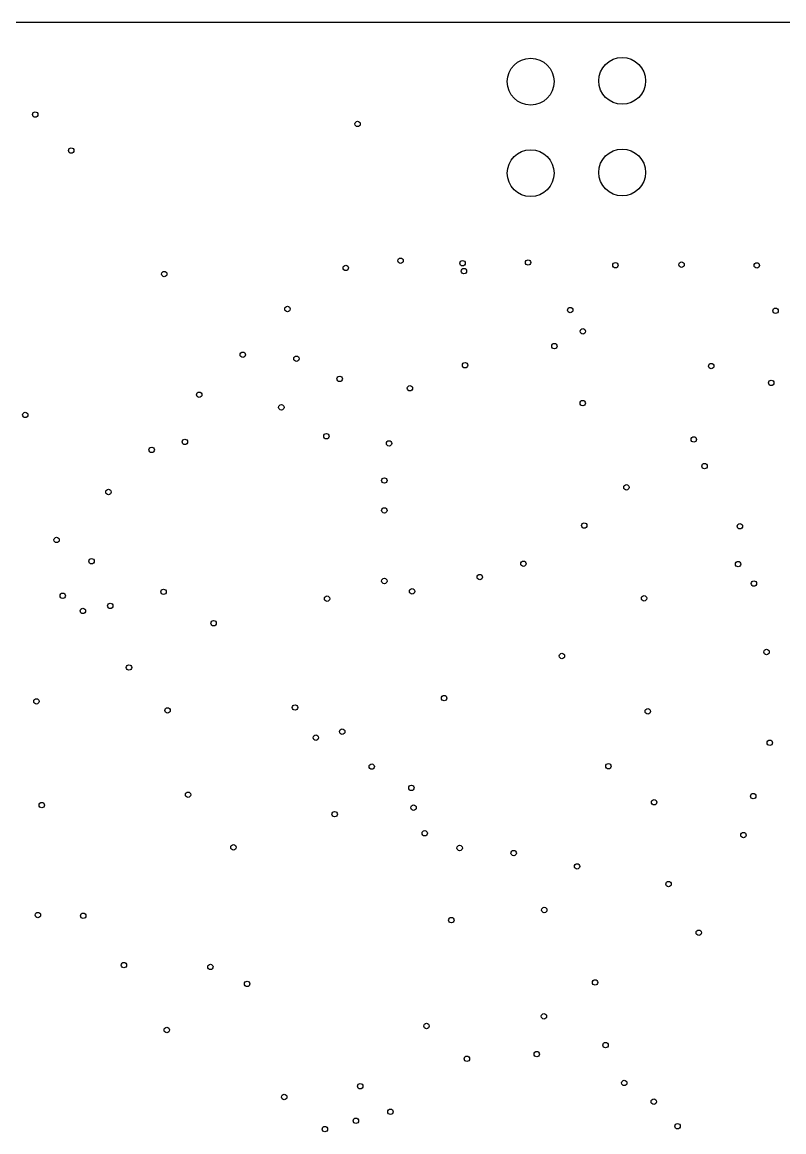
# Model space of a CAD drawing. Extents: x 114.9 to 199.6, y -137.1 to -76.7.
# Drawn here: x 157.38 to 178.52, y -107.45 to -76.65 of the extents above; entities that cross this region are included whole.
import ezdxf

# ---------------------------------------------------------------- set-up
doc = ezdxf.new("R2010")
doc.units = 0
doc.layers.add('BLACK', color=7, linetype='CONTINUOUS')

msp = doc.modelspace()

# ---------------------------------------------------------------- linework, layer by layer
at = {"layer": 'BLACK', "linetype": 'CONTINUOUS'}
msp.add_line((115.67417, -76.6505), (198.78583, -76.6505), dxfattribs=at)
at = {"layer": 'BLACK'}
for centre, radius in [((171.493, -78.3), 0.65), ((174.033, -78.28), 0.65), ((157.736, -79.2135), 0.075), ((166.68733, -79.474572), 0.075), ((158.736, -80.2135), 0.075), ((171.493, -80.84), 0.65), ((174.033, -80.82), 0.65), ((166.36, -83.47), 0.075), ((167.88, -83.27), 0.075), ((169.6, -83.34), 0.075), ((171.42, -83.32), 0.075), ((173.844307, -83.394084), 0.075), ((175.68, -83.38), 0.075), ((177.77, -83.4), 0.075), ((161.32, -83.64), 0.075), ((169.64, -83.56), 0.075), ((164.74, -84.61), 0.075), ((172.59, -84.64), 0.075), ((178.29, -84.66), 0.075), ((172.94, -85.23), 0.075), ((172.15, -85.64), 0.075), ((163.5, -85.88), 0.075), ((164.99, -85.99), 0.075), ((169.67, -86.17), 0.075), ((176.504321, -86.194284), 0.075), ((166.19, -86.55), 0.075), ((168.14, -86.81), 0.075), ((178.17, -86.66), 0.075), ((162.29, -86.99), 0.075), ((172.936808, -87.223374), 0.075), ((164.57, -87.34), 0.075), ((157.46, -87.55), 0.075), ((165.82, -88.14), 0.075), ((161.891239, -88.298202), 0.075), ((167.56, -88.34), 0.075), ((176.02, -88.23), 0.075), ((160.97, -88.52), 0.075), ((176.32, -88.97), 0.075), ((167.43, -89.37), 0.075), ((174.15, -89.56), 0.075), ((159.77, -89.69), 0.075), ((167.43, -90.2), 0.075), ((172.98, -90.62), 0.075), ((177.3, -90.64), 0.075), ((158.33, -91.02), 0.075), ((159.3, -91.61), 0.075), ((171.29, -91.68), 0.075), ((177.25, -91.69), 0.075), ((170.08, -92.05), 0.075), ((161.3, -92.46), 0.075), ((167.43, -92.16), 0.075), ((168.200058, -92.446771), 0.075), ((177.69, -92.23), 0.075), ((158.5, -92.57), 0.075), ((165.84, -92.65), 0.075), ((174.64, -92.64), 0.075), ((159.06, -92.99), 0.075), ((159.82, -92.85), 0.075), ((162.69, -93.33), 0.075), ((172.36, -94.24), 0.075), ((178.04, -94.13), 0.075), ((160.34, -94.56), 0.075), ((157.77, -95.5), 0.075), ((169.09, -95.41), 0.075), ((161.41, -95.75), 0.075), ((164.95, -95.67), 0.075), ((174.743433, -95.776258), 0.075), ((166.26, -96.34), 0.075), ((165.527358, -96.508056), 0.075), ((178.13, -96.65), 0.075), ((167.08, -97.31), 0.075), ((173.65, -97.3), 0.075), ((168.18, -97.9), 0.075), ((161.98, -98.09), 0.075), ((174.92, -98.3), 0.075), ((177.67, -98.13), 0.075), ((157.92, -98.38), 0.075), ((168.24, -98.45), 0.075), ((166.05, -98.63), 0.075), ((168.55, -99.16), 0.075), ((177.4, -99.21), 0.075), ((163.24, -99.55), 0.075), ((169.52, -99.57), 0.075), ((171.02, -99.71), 0.075), ((172.78, -100.08), 0.075), ((175.32, -100.57), 0.075), ((171.87, -101.29), 0.075), ((157.81, -101.43), 0.075), ((159.07, -101.45), 0.075), ((169.29, -101.57), 0.075), ((176.16, -101.92), 0.075), ((160.2, -102.82), 0.075), ((162.6, -102.87), 0.075), ((163.62, -103.34), 0.075), ((173.28, -103.3), 0.075), ((171.86, -104.24), 0.075), ((161.39, -104.62), 0.075), ((168.6, -104.51), 0.075), ((173.57, -105.04), 0.075), ((171.66, -105.29), 0.075), ((169.72, -105.42), 0.075), ((166.76, -106.18), 0.075), ((174.09, -106.09), 0.075), ((164.65, -106.48), 0.075), ((174.91, -106.61), 0.075), ((167.6, -106.89), 0.075), ((166.64, -107.14), 0.075), ((165.778913, -107.370675), 0.075), ((175.57, -107.29), 0.075)]:
    msp.add_circle(centre, radius, dxfattribs=at)
at = {"layer": 'WHITE'}
for centre, radius in [((171.493, -78.3), 0.65), ((174.033, -78.28), 0.65), ((157.736, -79.2135), 0.075), ((166.68733, -79.474572), 0.075), ((158.736, -80.2135), 0.075), ((171.493, -80.84), 0.65), ((174.033, -80.82), 0.65), ((166.36, -83.47), 0.075), ((167.88, -83.27), 0.075), ((169.6, -83.34), 0.075), ((171.42, -83.32), 0.075), ((173.844307, -83.394084), 0.075), ((175.68, -83.38), 0.075), ((177.77, -83.4), 0.075), ((161.32, -83.64), 0.075), ((169.64, -83.56), 0.075), ((164.74, -84.61), 0.075), ((172.59, -84.64), 0.075), ((178.29, -84.66), 0.075), ((172.94, -85.23), 0.075), ((172.15, -85.64), 0.075), ((163.5, -85.88), 0.075), ((164.99, -85.99), 0.075), ((169.67, -86.17), 0.075), ((176.504321, -86.194284), 0.075), ((166.19, -86.55), 0.075), ((168.14, -86.81), 0.075), ((178.17, -86.66), 0.075), ((162.29, -86.99), 0.075), ((172.936808, -87.223374), 0.075), ((164.57, -87.34), 0.075), ((157.46, -87.55), 0.075), ((165.82, -88.14), 0.075), ((161.891239, -88.298202), 0.075), ((167.56, -88.34), 0.075), ((176.02, -88.23), 0.075), ((160.97, -88.52), 0.075), ((176.32, -88.97), 0.075), ((167.43, -89.37), 0.075), ((174.15, -89.56), 0.075), ((159.77, -89.69), 0.075), ((167.43, -90.2), 0.075), ((172.98, -90.62), 0.075), ((177.3, -90.64), 0.075), ((158.33, -91.02), 0.075), ((159.3, -91.61), 0.075), ((171.29, -91.68), 0.075), ((177.25, -91.69), 0.075), ((170.08, -92.05), 0.075), ((161.3, -92.46), 0.075), ((167.43, -92.16), 0.075), ((168.200058, -92.446771), 0.075), ((177.69, -92.23), 0.075), ((158.5, -92.57), 0.075), ((165.84, -92.65), 0.075), ((174.64, -92.64), 0.075), ((159.06, -92.99), 0.075), ((159.82, -92.85), 0.075), ((162.69, -93.33), 0.075), ((172.36, -94.24), 0.075), ((178.04, -94.13), 0.075), ((160.34, -94.56), 0.075), ((157.77, -95.5), 0.075), ((169.09, -95.41), 0.075), ((161.41, -95.75), 0.075), ((164.95, -95.67), 0.075), ((174.743433, -95.776258), 0.075), ((166.26, -96.34), 0.075), ((165.527358, -96.508056), 0.075), ((178.13, -96.65), 0.075), ((167.08, -97.31), 0.075), ((173.65, -97.3), 0.075), ((168.18, -97.9), 0.075), ((161.98, -98.09), 0.075), ((174.92, -98.3), 0.075), ((177.67, -98.13), 0.075), ((157.92, -98.38), 0.075), ((168.24, -98.45), 0.075), ((166.05, -98.63), 0.075), ((168.55, -99.16), 0.075), ((177.4, -99.21), 0.075), ((163.24, -99.55), 0.075), ((169.52, -99.57), 0.075), ((171.02, -99.71), 0.075), ((172.78, -100.08), 0.075), ((175.32, -100.57), 0.075), ((171.87, -101.29), 0.075), ((157.81, -101.43), 0.075), ((159.07, -101.45), 0.075), ((169.29, -101.57), 0.075), ((176.16, -101.92), 0.075), ((160.2, -102.82), 0.075), ((162.6, -102.87), 0.075), ((163.62, -103.34), 0.075), ((173.28, -103.3), 0.075), ((171.86, -104.24), 0.075), ((161.39, -104.62), 0.075), ((168.6, -104.51), 0.075), ((173.57, -105.04), 0.075), ((171.66, -105.29), 0.075), ((169.72, -105.42), 0.075), ((166.76, -106.18), 0.075), ((174.09, -106.09), 0.075), ((164.65, -106.48), 0.075), ((174.91, -106.61), 0.075), ((167.6, -106.89), 0.075), ((166.64, -107.14), 0.075), ((165.778913, -107.370675), 0.075), ((175.57, -107.29), 0.075)]:
    msp.add_circle(centre, radius, dxfattribs=at)

doc.saveas('drawing.dxf')
